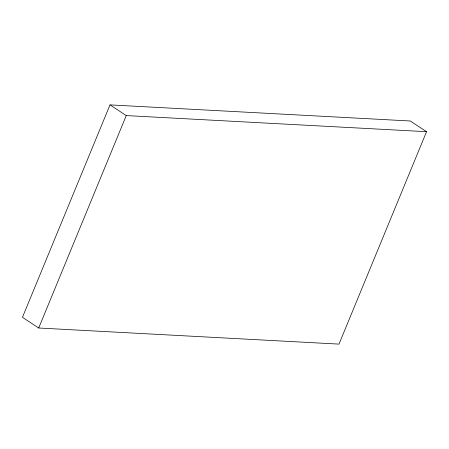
<?xml version="1.0" encoding="UTF-8"?>
<svg xmlns="http://www.w3.org/2000/svg" width="449" height="449" viewBox="0 0 449 449"><rect width="100%" height="100%" fill="white"/><g stroke="black" fill="none" stroke-linecap="round" stroke-linejoin="round"><path stroke-width="0.67" d="M110.005 104.886L22.45 317.308L38.704 328.006L338.995 344.114L426.55 131.692L410.296 120.994L110.005 104.886L126.259 115.584L426.55 131.692M38.704 328.006L126.259 115.584"/></g></svg>
